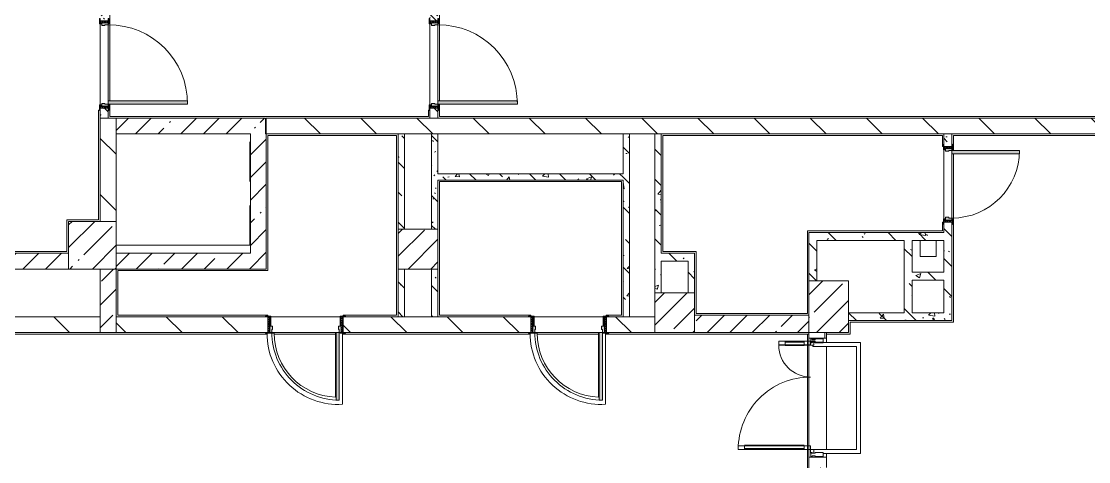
# Model space of a CAD drawing. Header units: millimetres. Extents: x 81425 to 274970, y -8553 to 29000.
# Drawn here: x 213528 to 226961, y 9275 to 14818 of the extents above; entities that cross this region are included whole.
import ezdxf

# ---------------------------------------------------------------- set-up
doc = ezdxf.new("R2010")
doc.units = ezdxf.units.MM
doc.linetypes.add('200_ШТРИХ__ш1_п0_6_', pattern=[800, 500, -300])
for name, color, linetype, lineweight, true_color in [('A-DETL-GENF-2', 7, 'Continuous', 5, 0xaaaaaa), ('A-DOOR-5', 7, 'Continuous', 5, 0xe2e2e2), ('A-DOOR-6', 7, 'Continuous', 5, 0xaaaaaa), ('A-DOOR-FRAM-3', 7, 'Continuous', 5, 0xe2e2e2), ('A-DOOR-FRAM-4', 7, 'Continuous', 5, 0xaaaaaa), ('A-FLOR-2', 7, 'Continuous', 5, 0xaaaaaa), ('I-WALL-5', 7, 'Continuous', 5, 0x787878)]:
    doc.layers.add(name, color=color, linetype=linetype, lineweight=lineweight, true_color=true_color)
for name, color, linetype, lineweight in [('A-DETL-MBND-1', 7, '200_ШТРИХ__ш1_п0_6_', 9), ('A-GLAZ-CWMG-2', 7, 'Continuous', 5), ('A-WALL', 7, 'Continuous', 9), ('I-WALL-3', 7, 'Continuous', 5), ('S-COLS-1', 7, 'Continuous', 5)]:
    doc.layers.add(name, color=color, linetype=linetype, lineweight=lineweight)
pattern_1 = [(45, (147960.08, 0), (-285.1231, 285.1231), []), (45, (148245.2, 0), (-285.1231, 285.1231), [504.031, -100.806, 16.764, -84.042])]
pattern_2 = [(135, (147960.1, 0), (-377.1708, -377.1708), [533.4, -88.9, 17.78, -88.9]), (135, (147960.1, 376.94), (-377.1708, -377.1708), []), (50, (147960.1, 0), (637.6445, -55.7866), [66.675, -733.425]), (355, (147960.1, 0), (-123.3494, 668.699), [53.34, -586.74]), (100.451, (148013.2, -4.65), (514.299, 612.908), [56.665, -623.315]), (46.184, (147960.1, 177.8), (948.7764, -147.15), [100.012, -1100.137]), (96.636, (148039.1, 165.5), (830.909, 865.997), [84.998, -934.973]), (351.184, (147960.1, 177.8), (830.918, 865.988), [80.01, -880.11]), (21, (148049, 133.35), (530.6506, -357.9283), [66.675, -733.425]), (326, (148049, 133.35), (216.308, 644.6585), [53.34, -586.74]), (71.451, (148093.2, 103.5), (746.9596, 286.7243), [56.665, -623.315]), (37.5, (147960.08, 0), (10.8105, 295.9426), [16.764, -562.864, 16.764, -578.866, -588.962]), (37.5, (147960.08, 0), (10.8105, 295.9426), [-1175.258, 16.764, -572.198]), (7.5, (147960.08, 0), (233.8692, 350.6318), [16.764, -322.834, 16.764, -549.529, -224.472]), (7.5, (147960.08, 0), (233.8692, 350.6318), [-905.891, 16.764, -207.708]), (327.5, (147761.83, 0), (474.5678, -20.0513), [16.764, -205.486, 16.764, -676.656, -920.115]), (327.5, (147761.83, 0), (474.5678, -20.0513), [-915.67, 16.764, -903.351]), (317.5, (147672.93, 0), (518.4522, 88.9934), [16.764, -272.161, 16.764, -443.738, -653.415]), (317.5, (147672.93, 0), (518.4522, 88.9934), [-749.427, 16.764, -636.651])]
pattern_3 = [(135, (1751.41, 114.685), (-14.14214, -14.14214), []), (225, (1751.41, 114.685), (14.14214, -14.14214), [])]
pattern_4 = [(45, (-371.384, 114.685), (-14.1421, 14.1421), []), (135, (-371.384, 114.685), (-14.1421, -14.1421), [])]
pattern_5 = [(135, (147960.1, 0), (-353.5534, -353.5534), [])]

# ---------------------------------------------------------------- blocks, each defined once
blk = doc.blocks.new('BSC_Колонна _Прямоугольная - 600х600-23205240-1_8_3_птичка')
at = {"layer": 'S-COLS-1'}
h = blk.add_hatch(dxfattribs=at)
h.set_pattern_fill('FP_81', color=256, style=0, pattern_type=2)
h.set_pattern_definition([(45, (-66460, -12000), (-285.1231, 285.1231), []), (45, (-66174.88, -12000), (-285.1231, 285.1231), [504.031, -100.806, 16.764, -84.042])])
h.paths.add_polyline_path([(-300, -300), (300, -300), (300, 300), (-300, 300), (-300, -100)])
for p, q in [((300, 300), (-300, 300)), ((-300, 300), (-300, -300)), ((300, -300), (300, 300)), ((-300, -300), (300, -300))]:
    blk.add_line(p, q, dxfattribs=at)
blk = doc.blocks.new('BSC_Колонна _Прямоугольная - 650х500-23287315-1_8_3_птичка')
at = {"layer": 'S-COLS-1'}
h = blk.add_hatch(dxfattribs=at)
h.set_pattern_fill('FP_127', color=256, style=0, pattern_type=2)
h.set_pattern_definition([(135, (11225, -75730), (-285.1231, -285.1231), []), (135, (11225, -75444.88), (-285.1231, -285.1231), [504.031, -100.806, 16.764, -84.042])])
h.paths.add_polyline_path([(325, 250), (-325, 250), (-325, -250), (325, -250), (325, 0)])
for p, q in [((325, 250), (-325, 250)), ((-325, 250), (-325, -250)), ((325, -250), (325, 250)), ((-325, -250), (325, -250))]:
    blk.add_line(p, q, dxfattribs=at)
blk = doc.blocks.new('BSC_Колонна _Прямоугольная - 500х500-V95-1_8_3_птичка')
at = {"layer": 'S-COLS-1'}
h = blk.add_hatch(dxfattribs=at)
h.set_pattern_fill('FP_128', color=256, style=0, pattern_type=2)
h.set_pattern_definition([(45, (-73790, -11150), (-285.1231, 285.1231), []), (45, (-73504.88, -11150), (-285.1231, 285.1231), [504.031, -100.806, 16.764, -84.042])])
h.paths.add_polyline_path([(250, -250), (250, 250), (-250, 250), (-250, -250), (-85, -250)])
for p, q in [((250, 250), (-250, 250)), ((-250, 250), (-250, -250)), ((250, -250), (250, 250)), ((-250, -250), (250, -250))]:
    blk.add_line(p, q, dxfattribs=at)
blk = doc.blocks.new('110_Дверь_СКБ_1Ст_Внутренняя1 - Д-11 1100x2100h_кладовые _все__ коридор _между помещениями блока столовой__ моечные _все_-32089444-1_8_3_птичка')
at = {"layer": 'A-DOOR-5'}
h = blk.add_hatch(color=256, dxfattribs=at)
h.paths.add_polyline_path([(502.5, -30), (537.5, -30), (537.5, 50), (512.5, 50), (512.5, 10), (502.5, 10), (502.5, -6)])
h.paths.add_polyline_path([(-477.5, -30), (-477.5, 10), (-487.5, 10), (-487.5, 50), (-512.5, 50), (-512.5, -30), (-487.5, -30)])
at = {"layer": 'A-DOOR-6'}
h = blk.add_hatch(dxfattribs=at)
h.set_pattern_fill('FP_97', color=256, style=0, pattern_type=2)
h.set_pattern_definition(pattern_3)
h.paths.add_polyline_path([(562.5, -50), (562.5, 50), (537.5, 50), (537.5, -50)])
at = {"layer": 'A-DOOR-FRAM-3'}
for points in [[(512.5, 50), (512.5, 1050), (472.5, 1050), (472.5, 50)], [(-512.5, 50), (-497.5, 50), (-497.5, 58), (-567.5, 58), (-567.5, 50), (-537.5, 50)], [(592.5, 50), (592.5, 58), (522.5, 58), (522.5, 50), (562.5, 50)], [(-567.5, -58), (-497.5, -58), (-497.5, -50), (-567.5, -50)], [(-497.5, -50), (-497.5, -30), (-512.5, -30), (-512.5, -50)], [(522.5, -50), (537.5, -50), (537.5, -30), (522.5, -30)], [(592.5, -58), (592.5, -50), (522.5, -50), (522.5, -58), (562.5, -58)]]:
    blk.add_hatch(color=256, dxfattribs=at).paths.add_polyline_path(points)
at = {"layer": 'A-DOOR-FRAM-4'}
h = blk.add_hatch(dxfattribs=at)
h.set_pattern_fill('FP_98', color=256, style=0, pattern_type=2)
h.set_pattern_definition(pattern_4)
h.paths.add_polyline_path([(-537.5, -50), (-512.5, -50), (-512.5, 50), (-537.5, 50)])
at = {"layer": 'A-DOOR-6'}
for p, q in [((512.5, 1050), (472.5, 1050)), ((472.5, 1050), (472.5, 50)), ((512.5, 50), (512.5, 1050)), ((472.5, 50), (512.5, 50))]:
    blk.add_line(p, q, dxfattribs=at)
blk.add_arc((512.5, 50), 1000, 90, 180, dxfattribs=at)
at = {"layer": 'A-DOOR-FRAM-4'}
for p, q in [((-497.5, 58), (-567.5, 58)), ((-567.5, 58), (-567.5, 50)), ((-567.5, 50), (-497.5, 50)), ((-512.5, 50), (-537.5, 50)), ((-537.5, 50), (-537.5, -50)), ((-487.5, 50), (-512.5, 50)), ((-512.5, 50), (-512.5, -30)), ((-512.5, -50), (-512.5, 50)), ((-497.5, 50), (-512.5, 50)), ((-512.5, 50), (-512.5, 49)), ((-512.5, 49), (-497.5, 49)), ((-497.5, 50), (-497.5, 58)), ((-497.5, 49), (-497.5, 50)), ((-487.5, 10), (-487.5, 50)), ((-477.5, 10), (-487.5, 10)), ((-477.5, -30), (-477.5, 10)), ((512.5, 10), (502.5, 10)), ((502.5, 10), (502.5, -30)), ((512.5, 50), (512.5, 10)), ((537.5, 50), (512.5, 50)), ((592.5, 58), (522.5, 58)), ((522.5, 58), (522.5, 50)), ((537.5, 50), (522.5, 50)), ((522.5, 50), (522.5, 49)), ((522.5, 50), (592.5, 50)), ((522.5, 49), (537.5, 49)), ((537.5, -30), (537.5, 50)), ((562.5, 50), (537.5, 50)), ((537.5, 50), (537.5, -50)), ((537.5, 49), (537.5, 50)), ((562.5, -50), (562.5, 50)), ((592.5, 50), (592.5, 58)), ((-497.5, -50), (-567.5, -50)), ((-567.5, -50), (-567.5, -58)), ((-567.5, -58), (-497.5, -58)), ((-537.5, -50), (-512.5, -50)), ((-512.5, -30), (-477.5, -30)), ((-497.5, -30), (-512.5, -30)), ((-512.5, -30), (-512.5, -50)), ((-512.5, -50), (-497.5, -50)), ((-497.5, -50), (-497.5, -30)), ((-497.5, -58), (-497.5, -50)), ((502.5, -30), (537.5, -30)), ((537.5, -30), (522.5, -30)), ((522.5, -30), (522.5, -50)), ((522.5, -50), (537.5, -50)), ((592.5, -50), (522.5, -50)), ((522.5, -50), (522.5, -58)), ((522.5, -58), (592.5, -58)), ((537.5, -50), (537.5, -30)), ((537.5, -50), (562.5, -50)), ((592.5, -58), (592.5, -50))]:
    blk.add_line(p, q, dxfattribs=at)
blk = doc.blocks.new('110_Дверь_СКБ_1Ст_Внутренняя1 - Д-7_п__950x2100h_Туалет EW30-32892359-1_8_3_птичка')
at = {"layer": 'A-DOOR-5'}
h = blk.add_hatch(color=256, dxfattribs=at)
h.paths.add_polyline_path([(462, 19), (462, 50), (437, 50), (437, 10), (427, 10), (427, -30), (462, -30), (462, -19)])
h.paths.add_polyline_path([(-403, -6), (-403, 10), (-413, 10), (-413, 50), (-438, 50), (-438, -30), (-403, -30)])
at = {"layer": 'A-DOOR-6'}
h = blk.add_hatch(dxfattribs=at)
h.set_pattern_fill('FP_95', color=256, style=0, pattern_type=2)
h.set_pattern_definition([(135, (1826.41, 114.685), (-14.14214, -14.14214), []), (225, (1826.41, 114.685), (14.14214, -14.14214), [])])
h.paths.add_polyline_path([(487, -50), (487, 50), (462, 50), (462, -50)])
at = {"layer": 'A-DOOR-FRAM-3'}
for points in [[(-373, 50), (-373, 900), (-413, 900), (-413, 50)], [(-423, 50), (-423, 58), (-493, 58), (-493, 50), (-438, 50)], [(517, 50), (517, 58), (447, 56), (447, 50), (487, 50)], [(-423, -50), (-493, -50), (-493, -58), (-423, -58)], [(-423, -30), (-438, -30), (-438, -50), (-423, -50)], [(462, -30), (447, -30), (447, -50), (462, -50)], [(517, -50), (447, -50), (447, -58), (517, -58)]]:
    blk.add_hatch(color=256, dxfattribs=at).paths.add_polyline_path(points)
at = {"layer": 'A-DOOR-FRAM-4'}
h = blk.add_hatch(dxfattribs=at)
h.set_pattern_fill('FP_96', color=256, style=0, pattern_type=2)
h.set_pattern_definition([(45, (-296.384, 114.685), (-14.1421, 14.1421), []), (135, (-296.384, 114.685), (-14.1421, -14.1421), [])])
h.paths.add_polyline_path([(-438, -50), (-438, 50), (-463, 50), (-457, -50)])
at = {"layer": 'A-DOOR-6'}
for p, q in [((-413, 900), (-413, 50)), ((-373, 900), (-413, 900)), ((-373, 50), (-373, 900)), ((-413, 50), (-373, 50))]:
    blk.add_line(p, q, dxfattribs=at)
blk.add_arc((-413, 50), 850, 360, 90, dxfattribs=at)
at = {"layer": 'A-DOOR-FRAM-4'}
for p, q in [((-423, 58), (-493, 58)), ((-493, 58), (-493, 50)), ((-493, 50), (-423, 50)), ((-438, 50), (-463, 50)), ((-463, 50), (-463, -50)), ((-413, 50), (-438, 50)), ((-438, 50), (-438, -30)), ((-438, -50), (-438, 50)), ((-423, 50), (-438, 50)), ((-438, 50), (-438, 49)), ((-438, 49), (-423, 49)), ((-423, 50), (-423, 58)), ((-423, 49), (-423, 50)), ((-413, 10), (-413, 50)), ((-403, 10), (-413, 10)), ((-403, -30), (-403, 10)), ((437, 10), (427, 10)), ((427, 10), (427, -30)), ((437, 50), (437, 10)), ((462, 50), (437, 50)), ((517, 58), (447, 58)), ((447, 58), (447, 50)), ((462, 50), (447, 50)), ((447, 50), (447, 49)), ((447, 50), (517, 50)), ((447, 49), (462, 49)), ((462, -30), (462, 50)), ((487, 50), (462, 50)), ((462, 50), (462, -50)), ((462, 49), (462, 50)), ((487, -50), (487, 50)), ((517, 50), (517, 58)), ((-423, -50), (-493, -50)), ((-493, -50), (-493, -58)), ((-493, -58), (-423, -58)), ((-463, -50), (-438, -50)), ((-438, -30), (-403, -30)), ((-423, -30), (-438, -30)), ((-438, -30), (-438, -50)), ((-438, -50), (-423, -50)), ((-423, -50), (-423, -30)), ((-423, -58), (-423, -50)), ((427, -30), (462, -30)), ((462, -30), (447, -30)), ((447, -30), (447, -50)), ((447, -50), (462, -50)), ((517, -50), (447, -50)), ((447, -50), (447, -58)), ((447, -58), (517, -58)), ((462, -50), (462, -30)), ((462, -50), (487, -50)), ((517, -58), (517, -50))]:
    blk.add_line(p, q, dxfattribs=at)
blk = doc.blocks.new('Прямоугольный импост - Импост структурный с накладкой - 160мм Темный-32274804-1_8_3_птичка')
at = {"layer": 'A-GLAZ-CWMG-2'}
for p, q in [((-50, 40), (-50, 140)), ((-50, 140), (0, 140)), ((0, 140), (0, 40)), ((-40, 40), (-50, 40)), ((-50, -17), (-50, 0)), ((-50, 0), (-40, 0)), ((-40, 0), (-40, 40)), ((-10, 40), (-10, 0)), ((0, 40), (-10, 40)), ((-10, 0), (0, 0)), ((0, 0), (0, -17)), ((0, -17), (-50, -17))]:
    blk.add_line(p, q, dxfattribs=at)
blk = doc.blocks.new('Дверь_Витражная_остекление_ - ВВ-6 остекление-32274838-1_8_3_птичка')
at = {"layer": 'A-DETL-GENF-2'}
for p, q in [((-655, 930), (-610, 930)), ((-655, 930), (-655, 20)), ((-610, 930), (-655, 930)), ((-655, 930), (-655, 20)), ((-655, 850), (-610, 850)), ((-645, 850), (-645, 100)), ((-610, 930), (-610, 20)), ((-610, 20), (-610, 930)), ((-601, 850), (-601, 100)), ((705, 420), (660, 420)), ((660, 420), (660, 20)), ((705, 420), (660, 420)), ((660, 420), (660, 20)), ((705, 420), (705, 20)), ((705, 20), (705, 420)), ((651, 340), (651, 100)), ((705, 340), (660, 340)), ((695, 340), (695, 100)), ((-655, 100), (-610, 100)), ((-610, 20), (-655, 20)), ((-655, 20), (-610, 20)), ((705, 100), (660, 100))]:
    blk.add_line(p, q, dxfattribs=at)
at = {"layer": 'A-DOOR-6'}
for p, q in [((-655, 930), (-655, 20)), ((655, 420), (655, 20)), ((-655, 20), (-705, 20)), ((-705, 20), (-705, -20)), ((-655, -20), (-655, 20)), ((705, 20), (655, 20)), ((655, 20), (655, -20)), ((705, -20), (705, 20)), ((-705, -20), (-655, -20)), ((655, -20), (705, -20))]:
    blk.add_line(p, q, dxfattribs=at)
for centre, radius, start, end in [((-655, 20), 910, 360, 90), ((655, 20), 400, 90, 180)]:
    blk.add_arc(centre, radius, start, end, dxfattribs=at)
blk = doc.blocks.new('110_Дверь_СКБ_1Ст_Внутренняя1 - Д-17д _Д-9_ 950x2100h_ПУИ_ С_У персонала-24300662-1_8_3_птичка')
at = {"layer": 'A-DOOR-5'}
h = blk.add_hatch(color=256, dxfattribs=at)
h.paths.add_polyline_path([(462, 100), (437, 100), (437, 60), (427, 60), (427, 20), (462, 20)])
h.paths.add_polyline_path([(-423, 100), (-438, 100), (-438, 20), (-403, 20), (-403, 60), (-413, 60), (-413, 100)])
at = {"layer": 'A-DOOR-6'}
h = blk.add_hatch(dxfattribs=at)
h.set_pattern_fill('FP_103', color=256, style=0, pattern_type=2)
h.set_pattern_definition([(135, (1826.41, 164.685), (-14.14214, -14.14214), []), (225, (1826.41, 164.685), (14.14214, -14.14214), [])])
h.paths.add_polyline_path([(487, 100), (462, 100), (462, -100), (487, -100), (487, 6)])
at = {"layer": 'A-DOOR-FRAM-3'}
for points in [[(-401, 950), (-413, 950), (-413, 100), (-373, 104), (-373, 950)], [(-454, 108), (-493, 108), (-493, 100), (-423, 104), (-423, 108), (-454, 108)], [(-438, 20), (-438, -100), (-423, -100), (-423, 20)], [(491, 108), (447, 108), (447, 100), (517, 100), (517, 108), (497, 108)], [(462, 20), (447, 20), (447, -100), (462, -100), (462, 6)], [(-438, -100), (-493, -100), (-493, -108), (-423, -108), (-423, -100)], [(501, -100), (447, -100), (447, -108), (517, -108), (517, -100)]]:
    blk.add_hatch(color=256, dxfattribs=at).paths.add_polyline_path(points)
at = {"layer": 'A-DOOR-FRAM-4'}
h = blk.add_hatch(dxfattribs=at)
h.set_pattern_fill('FP_104', color=256, style=0, pattern_type=2)
h.set_pattern_definition([(45, (-296.384, 164.685), (-14.1421, 14.1421), []), (135, (-296.384, 164.685), (-14.1421, -14.1421), [])])
h.paths.add_polyline_path([(-463, 100), (-460, -100), (-438, -100), (-438, 100)])
at = {"layer": 'A-DOOR-6'}
for p, q in [((-413, 950), (-413, 100)), ((-373, 950), (-413, 950)), ((-373, 100), (-373, 950)), ((-413, 100), (-373, 100))]:
    blk.add_line(p, q, dxfattribs=at)
blk.add_arc((-413, 100), 850, 360, 90, dxfattribs=at)
at = {"layer": 'A-DOOR-FRAM-4'}
for p, q in [((-423, 108), (-493, 108)), ((-493, 108), (-493, 100)), ((-493, 100), (-423, 100)), ((-438, 100), (-463, 100)), ((-463, 100), (-463, -100)), ((-413, 100), (-438, 100)), ((-438, 100), (-438, 20)), ((-438, -100), (-438, 100)), ((-423, 100), (-438, 100)), ((-438, 100), (-438, 99)), ((-438, 99), (-423, 99)), ((-438, 20), (-403, 20)), ((-423, 20), (-438, 20)), ((-438, 20), (-438, -100)), ((-423, 100), (-423, 108)), ((-423, 99), (-423, 100)), ((-423, -100), (-423, 20)), ((-413, 60), (-413, 100)), ((-403, 60), (-413, 60)), ((-403, 20), (-403, 60)), ((437, 60), (427, 60)), ((427, 60), (427, 20)), ((427, 20), (462, 20)), ((437, 100), (437, 60)), ((462, 100), (437, 100)), ((517, 108), (447, 108)), ((447, 108), (447, 100)), ((462, 100), (447, 100)), ((447, 100), (447, 99)), ((447, 100), (517, 100)), ((447, 99), (462, 99)), ((462, 20), (447, 20)), ((447, 20), (447, -100)), ((462, 20), (462, 100)), ((487, 100), (462, 100)), ((462, 100), (462, -100)), ((462, 99), (462, 100)), ((462, -100), (462, 20)), ((487, -100), (487, 100)), ((517, 100), (517, 108)), ((-423, -100), (-493, -100)), ((-493, -100), (-493, -108)), ((-493, -108), (-423, -108)), ((-463, -100), (-438, -100)), ((-438, -100), (-423, -100)), ((-423, -108), (-423, -100)), ((447, -100), (462, -100)), ((517, -100), (447, -100)), ((447, -100), (447, -108)), ((447, -108), (517, -108)), ((462, -100), (487, -100)), ((517, -108), (517, -100))]:
    blk.add_line(p, q, dxfattribs=at)
blk = doc.blocks.new('Прямоугольный импост - Импост структурный с накладкой - 160мм Темный-32274805-1_8_3_птичка')
at = {"layer": 'A-GLAZ-CWMG-2'}
for p, q in [((-25, 40), (-25, 140)), ((-25, 140), (25, 140)), ((25, 140), (25, 40)), ((-15, 40), (-25, 40)), ((-25, -17), (-25, 0)), ((-25, 0), (-15, 0)), ((-15, 0), (-15, 40)), ((15, 40), (15, 0)), ((25, 40), (15, 40)), ((15, 0), (25, 0)), ((25, 0), (25, -17)), ((25, -17), (-25, -17))]:
    blk.add_line(p, q, dxfattribs=at)
blk = doc.blocks.new('110_Дверь_СКБ_1Ст_Внутренняя1 - Д-12 EIW 1100x2100h_кладовые _все__ коридор _между помещениями блока столовой__ моечные _все_-32933558-1_8_3_птичка')
at = {"layer": 'A-DOOR-5'}
h = blk.add_hatch(color=256, dxfattribs=at)
h.paths.add_polyline_path([(537.5, -30), (537.5, 50), (512.5, 50), (512.5, 10), (502.5, 10), (502.5, -30), (512.5, -30)])
h.paths.add_polyline_path([(-477.5, -6), (-477.5, 10), (-487.5, 10), (-487.5, 50), (-512.5, 50), (-512.5, -30), (-477.5, -30)])
at = {"layer": 'A-DOOR-6'}
h = blk.add_hatch(dxfattribs=at)
h.set_pattern_fill('FP_97', color=256, style=0, pattern_type=2)
h.set_pattern_definition(pattern_3)
h.paths.add_polyline_path([(562.5, 50), (537.5, 50), (537.5, -50), (562.5, -50)])
at = {"layer": 'A-DOOR-FRAM-3'}
for points in [[(512.5, 863.5), (512.5, 1050), (472.5, 1050), (472.5, 50), (512.5, 50), (512.5, 685.8)], [(-497.5, 58), (-567.5, 58), (-562.5, 50), (-497.5, 50)], [(592.5, 58), (522.5, 58), (522.5, 50), (592.5, 50)], [(-497.5, -58), (-497.5, -50), (-567.5, -50), (-562.5, -58), (-512.5, -58)], [(-497.5, -30), (-512.5, -30), (-512.5, -50), (-497.5, -50)], [(537.5, -30), (522.5, -30), (522.5, -50), (537.5, -50)], [(592.5, -58), (587.5, -50), (522.5, -50), (522.5, -58), (587.5, -58)]]:
    blk.add_hatch(color=256, dxfattribs=at).paths.add_polyline_path(points)
at = {"layer": 'A-DOOR-FRAM-4'}
h = blk.add_hatch(dxfattribs=at)
h.set_pattern_fill('FP_98', color=256, style=0, pattern_type=2)
h.set_pattern_definition(pattern_4)
h.paths.add_polyline_path([(-512.5, 50), (-537.5, 50), (-537.5, -50), (-512.5, -50)])
at = {"layer": 'A-DOOR-6'}
for p, q in [((512.5, 1050), (472.5, 1050)), ((472.5, 1050), (472.5, 50)), ((512.5, 50), (512.5, 1050)), ((472.5, 50), (512.5, 50))]:
    blk.add_line(p, q, dxfattribs=at)
blk.add_arc((512.5, 50), 1000, 90, 180, dxfattribs=at)
at = {"layer": 'A-DOOR-FRAM-4'}
for p, q in [((-497.5, 58), (-567.5, 58)), ((-567.5, 58), (-567.5, 50)), ((-567.5, 50), (-497.5, 50)), ((-512.5, 50), (-537.5, 50)), ((-537.5, 50), (-537.5, -50)), ((-487.5, 50), (-512.5, 50)), ((-512.5, 50), (-512.5, -30)), ((-512.5, -50), (-512.5, 50)), ((-497.5, 50), (-512.5, 50)), ((-512.5, 50), (-512.5, 49)), ((-512.5, 49), (-497.5, 49)), ((-497.5, 50), (-497.5, 58)), ((-497.5, 49), (-497.5, 50)), ((-487.5, 10), (-487.5, 50)), ((-477.5, 10), (-487.5, 10)), ((-477.5, -30), (-477.5, 10)), ((512.5, 10), (502.5, 10)), ((502.5, 10), (502.5, -30)), ((512.5, 50), (512.5, 10)), ((537.5, 50), (512.5, 50)), ((592.5, 58), (522.5, 58)), ((522.5, 58), (522.5, 50)), ((537.5, 50), (522.5, 50)), ((522.5, 50), (522.5, 49)), ((522.5, 50), (592.5, 50)), ((522.5, 49), (537.5, 49)), ((537.5, -30), (537.5, 50)), ((562.5, 50), (537.5, 50)), ((537.5, 50), (537.5, -50)), ((537.5, 49), (537.5, 50)), ((562.5, -50), (562.5, 50)), ((592.5, 50), (592.5, 58)), ((-497.5, -50), (-567.5, -50)), ((-567.5, -50), (-567.5, -58)), ((-567.5, -58), (-497.5, -58)), ((-537.5, -50), (-512.5, -50)), ((-512.5, -30), (-477.5, -30)), ((-497.5, -30), (-512.5, -30)), ((-512.5, -30), (-512.5, -50)), ((-512.5, -50), (-497.5, -50)), ((-497.5, -50), (-497.5, -30)), ((-497.5, -58), (-497.5, -50)), ((502.5, -30), (537.5, -30)), ((537.5, -30), (522.5, -30)), ((522.5, -30), (522.5, -50)), ((522.5, -50), (537.5, -50)), ((592.5, -50), (522.5, -50)), ((522.5, -50), (522.5, -58)), ((522.5, -58), (592.5, -58)), ((537.5, -50), (537.5, -30)), ((537.5, -50), (562.5, -50)), ((592.5, -58), (592.5, -50))]:
    blk.add_line(p, q, dxfattribs=at)
blk = doc.blocks.new('Прямоугольный импост - Импост структурный с накладкой - 160мм Темный-32274806-1_8_3_птичка')
at = {"layer": 'A-GLAZ-CWMG-2'}
for p, q in [((0, 140), (-50, 140)), ((-50, 140), (-50, 40)), ((0, 40), (0, 140)), ((-50, 40), (-40, 40)), ((-40, 0), (-50, 0)), ((-50, 0), (-50, -17)), ((-40, 40), (-40, 0)), ((-10, 0), (-10, 40)), ((-10, 40), (0, 40)), ((0, 0), (-10, 0)), ((0, -17), (0, 0)), ((-50, -17), (0, -17))]:
    blk.add_line(p, q, dxfattribs=at)

msp = doc.modelspace()

# ---------------------------------------------------------------- hatches: boundary and pattern name
at = {"layer": 'I-WALL-3'}
h = msp.add_hatch(dxfattribs=at)
h.set_pattern_fill('FP_93', color=256, style=0, pattern_type=2)
h.set_pattern_definition(pattern_5)
h.paths.add_polyline_path([(214686.5, 12300), (214720.1, 12300), (214720.1, 13600), (214520.1, 13600), (214520.1, 12300)])
h = msp.add_hatch(dxfattribs=at)
h.set_pattern_fill('FP_63', color=256, style=0, pattern_type=2)
h.set_pattern_definition(pattern_1)
h.paths.add_polyline_path([(216410.1, 13400), (216600.1, 13400), (216600.1, 13600), (214720.1, 13600), (214720.1, 13400), (216170.1, 13400)])
h = msp.add_hatch(dxfattribs=at)
h.set_pattern_fill('FP_93', color=256, style=0, pattern_type=2)
h.set_pattern_definition(pattern_5)
h.paths.add_polyline_path([(224056.1, 13400), (232660.1, 13400), (232660.1, 13600), (216610.1, 13600), (216610.1, 13400), (223123.8, 13400)])
h = msp.add_hatch(dxfattribs=at)
h.set_pattern_fill('FP_63', color=256, style=0, pattern_type=2)
h.set_pattern_definition(pattern_1)
h.paths.add_polyline_path([(216584.9, 11700), (216610.1, 11700), (216610.1, 13400), (216410.1, 13400), (216410.1, 11700), (216440.3, 11700)])
h = msp.add_hatch(dxfattribs=at)
h.set_pattern_fill('FP_63', color=256, style=0, pattern_type=2)
h.set_pattern_definition(pattern_1)
h.paths.add_polyline_path([(210111.1, 11700), (214120.1, 11700), (214120.1, 11900), (208720.1, 11900), (208720.1, 11700), (209920.1, 11700)])
h = msp.add_hatch(dxfattribs=at)
h.set_pattern_fill('FP_63', color=256, style=0, pattern_type=2)
h.set_pattern_definition(pattern_1)
h.paths.add_polyline_path([(215688, 11700), (216410.1, 11700), (216410.1, 11900), (214720.1, 11900), (214720.1, 11700), (215595.1, 11700)])
h = msp.add_hatch(dxfattribs=at)
h.set_pattern_fill('FP_63', color=256, style=0, pattern_type=2)
h.set_pattern_definition(pattern_1)
h.paths.add_polyline_path([(214720.1, 10900), (214720.1, 11700), (214520.1, 11700), (214520.1, 10900)])
h = msp.add_hatch(dxfattribs=at)
h.set_pattern_fill('FP_93', color=256, style=0, pattern_type=2)
h.set_pattern_definition(pattern_5)
h.paths.add_polyline_path([(220919.9, 10900), (221500.1, 10900), (221500.1, 11100), (220889.9, 11100), (220889.9, 10900)])
h.paths.add_polyline_path([(214720.1, 10900), (216628.9, 10900), (216628.9, 11100), (214720.1, 11100), (214720.1, 10994)])
h.paths.add_polyline_path([(214520.1, 10900), (214520.1, 11100), (210120.1, 11100), (210120.1, 10900), (211970.1, 10900)])
h.paths.add_polyline_path([(217578.9, 10900), (219939.9, 10900), (219939.9, 11100), (217578.9, 11100), (217578.9, 10994)])
h = msp.add_hatch(dxfattribs=at)
h.set_pattern_fill('FP_63', color=256, style=0, pattern_type=2)
h.set_pattern_definition(pattern_1)
h.paths.add_polyline_path([(223420.1, 10900), (223440.1, 10900), (223440.1, 11120), (222000.1, 11120), (222000.1, 10900), (223123.8, 10900)])
h = msp.add_hatch(dxfattribs=at)
h.set_pattern_fill('FP_63', color=256, style=0, pattern_type=2)
h.set_pattern_definition(pattern_1)
h.paths.add_polyline_path([(223660.1, 7900), (223660.1, 9330), (223440.1, 9330), (223440.1, 7900)])
h.paths.add_polyline_path([(223660.1, 10830), (223660.1, 10900), (223640.1, 10900), (223640.1, 10830)])
at = {"layer": 'I-WALL-5'}
h = msp.add_hatch(dxfattribs=at)
h.set_pattern_fill('FP_92', color=256, style=0, pattern_type=2)
h.set_pattern_definition(pattern_2)
h.paths.add_polyline_path([(214620.1, 13600), (214620.1, 13725), (214520.1, 13725), (214520.1, 13600)])
h.paths.add_polyline_path([(214520.1, 14825), (214620.1, 14825), (214620.1, 15550), (214520.1, 15550), (214520.1, 14850)])
h = msp.add_hatch(dxfattribs=at)
h.set_pattern_fill('FP_92', color=256, style=0, pattern_type=2)
h.set_pattern_definition(pattern_2)
h.paths.add_polyline_path([(218715.8, 13600), (218770.1, 13600), (218770.1, 13725), (218670.1, 13725), (218670.1, 13600), (218690.1, 13600)])
h.paths.add_polyline_path([(218770.1, 14825), (218770.1, 15150), (218670.1, 15150), (218670.1, 14825)])
h = msp.add_hatch(dxfattribs=at)
h.set_pattern_fill('FP_92', color=256, style=0, pattern_type=2)
h.set_pattern_definition(pattern_2)
h.paths.add_polyline_path([(218269.9, 11120), (218270.1, 12200), (218349.9, 12200), (218349.9, 13400), (218269.9, 13400), (218269.9, 11700)])
h.paths.add_polyline_path([(218269.9, 11100), (218349.9, 11100), (218349.9, 11700), (218270.1, 11700), (218269.9, 11120)])
h = msp.add_hatch(dxfattribs=at)
h.set_pattern_fill('FP_92', color=256, style=0, pattern_type=2)
h.set_pattern_definition(pattern_2)
h.paths.add_polyline_path([(218770.1, 11100), (218770.1, 11700), (218690.1, 11700), (218690.1, 11100)])
h.paths.add_polyline_path([(218770.1, 12200), (218770.1, 13400), (218690.1, 13400), (218690.1, 12200)])
h = msp.add_hatch(dxfattribs=at)
h.set_pattern_fill('FP_92', color=256, style=0, pattern_type=2)
h.set_pattern_definition(pattern_2)
h.paths.add_polyline_path([(221100.1, 11100), (221180.1, 11100), (221180.1, 13400), (221100.1, 13400), (221100.1, 11120)])
h = msp.add_hatch(dxfattribs=at)
h.set_pattern_fill('FP_92', color=256, style=0, pattern_type=2)
h.set_pattern_definition(pattern_2)
h.paths.add_polyline_path([(221500.1, 11400), (221580.1, 11400), (221580.1, 13400), (221500.1, 13400), (221500.1, 11913.7)])
h = msp.add_hatch(dxfattribs=at)
h.set_pattern_fill('FP_92', color=256, style=0, pattern_type=2)
h.set_pattern_definition(pattern_2)
h.paths.add_polyline_path([(225139.9, 11050), (225239.9, 11053.2), (225239.9, 12291.1), (225139.9, 12291.1), (225139.9, 11150)])
h.paths.add_polyline_path([(225239.9, 13241.1), (225239.9, 13400), (225139.9, 13400), (225141.3, 13241.1)])
h = msp.add_hatch(dxfattribs=at)
h.set_pattern_fill('FP_92', color=256, style=0, pattern_type=2)
h.set_pattern_definition(pattern_2)
h.paths.add_polyline_path([(218770.1, 12820), (221100.1, 12820), (221100.1, 12900), (218770.1, 12900)])
h = msp.add_hatch(dxfattribs=at)
h.set_pattern_fill('FP_92', color=256, style=0, pattern_type=2)
h.set_pattern_definition(pattern_2)
h.paths.add_polyline_path([(223440.1, 12060), (225139.9, 12060), (225139.9, 12160), (223440.1, 12160), (223440.1, 12143.8)])
h = msp.add_hatch(dxfattribs=at)
h.set_pattern_fill('FP_92', color=256, style=0, pattern_type=2)
h.set_pattern_definition(pattern_2)
h.paths.add_polyline_path([(223440.1, 11550), (223540.1, 11550), (223540.1, 12060), (223440.1, 12060), (223440.1, 11880.8)])
h = msp.add_hatch(dxfattribs=at)
h.set_pattern_fill('FP_92', color=256, style=0, pattern_type=2)
h.set_pattern_definition(pattern_2)
h.paths.add_polyline_path([(224739.9, 11150), (224739.9, 12060), (224639.9, 12055.6), (224640.8, 11150), (224685.9, 11150)])
h = msp.add_hatch(dxfattribs=at)
h.set_pattern_fill('FP_92', color=256, style=0, pattern_type=2)
h.set_pattern_definition(pattern_2)
h.paths.add_polyline_path([(221920.1, 11800), (221920.1, 11900), (221580.1, 11900), (221580.1, 11800)])
h = msp.add_hatch(dxfattribs=at)
h.set_pattern_fill('FP_92', color=256, style=0, pattern_type=2)
h.set_pattern_definition(pattern_2)
h.paths.add_polyline_path([(221920.1, 11400), (222000.1, 11400), (222000.1, 11900), (221920.1, 11900), (221920.1, 11800)])
h = msp.add_hatch(dxfattribs=at)
h.set_pattern_fill('FP_92', color=256, style=0, pattern_type=2)
h.set_pattern_definition(pattern_2)
h.paths.add_polyline_path([(225125.7, 11560), (225139.9, 11560), (225139.9, 11660), (224739.9, 11660), (224739.9, 11560), (225040.6, 11560)])
h = msp.add_hatch(dxfattribs=at)
h.set_pattern_fill('FP_92', color=256, style=0, pattern_type=2)
h.set_pattern_definition(pattern_2)
h.paths.add_polyline_path([(225139.9, 11050), (225139.9, 11150), (223940.1, 11150), (223940.1, 11050), (225040.6, 11050)])
at = {"layer": 'S-COLS-1'}
h = msp.add_hatch(dxfattribs=at)
h.set_pattern_fill('FP_63', color=256, style=0, pattern_type=2)
h.set_pattern_definition(pattern_1)
h.paths.add_polyline_path([(218349.9, 11700), (218770.1, 11700), (218770.1, 12200), (218270.1, 12200), (218270.1, 11700)])

# ---------------------------------------------------------------- linework, layer by layer
at = {"layer": 'A-DETL-MBND-1'}
msp.add_line((216405.1, 12000), (216405.1, 13400), dxfattribs=at)
at = {"layer": 'A-FLOR-2'}
for p, q in [((214640.1, 15530), (214640.1, 13815)), ((218790.1, 15130), (218790.1, 13815)), ((214640.1, 13775), (214640.1, 13620)), ((218790.1, 13775), (218790.1, 13620)), ((214500.1, 12320), (214500.1, 13700)), ((214500.1, 13700), (214512.1, 13700)), ((214628.1, 13700), (214640.1, 13700)), ((214640.1, 13620), (218650.1, 13620)), ((218650.1, 13620), (218650.1, 13700)), ((218650.1, 13700), (218662.1, 13700)), ((218778.1, 13700), (218790.1, 13700)), ((218790.1, 13620), (233100.1, 13620)), ((218249.9, 13380), (216630.1, 13380)), ((216630.1, 13380), (216630.1, 11680)), ((218249.9, 11120), (218249.9, 13380)), ((225119.9, 13380), (221600.1, 13380)), ((221600.1, 13380), (221600.1, 11920)), ((225119.9, 13241.1), (225119.9, 13380)), ((225259.9, 13380), (225259.9, 13191.1)), ((230517.1, 13380), (225259.9, 13380)), ((225131.9, 13241.1), (225119.9, 13241.1)), ((225259.9, 13241.1), (225247.9, 13241.1)), ((225259.9, 13151.1), (225259.9, 11030)), ((221080.1, 12800), (218790.1, 12800)), ((218790.1, 12800), (218790.1, 11120)), ((221080.1, 11120), (221080.1, 12800)), ((214100.1, 11920), (214100.1, 12320)), ((214100.1, 12320), (214500.1, 12320)), ((225119.9, 12180), (225119.9, 12291.1)), ((225119.9, 12291.1), (225131.9, 12291.1)), ((225247.9, 12291.1), (225259.9, 12291.1)), ((223420.1, 11140), (223420.1, 12180)), ((223420.1, 12180), (225119.9, 12180)), ((216410.1, 12000), (214720.1, 12000)), ((224840.6, 12057), (225040.6, 12057)), ((224840.6, 11857), (224840.6, 12057)), ((225040.6, 12057), (225040.6, 11857)), ((208740.1, 11920), (214100.1, 11920)), ((221600.1, 11920), (222020.1, 11920)), ((222020.1, 11920), (222020.1, 11140)), ((225040.6, 11857), (224840.6, 11857)), ((216630.1, 11680), (214740.1, 11680)), ((214740.1, 11680), (214740.1, 11120)), ((214740.1, 11120), (216628.9, 11120)), ((216628.9, 11120), (216628.9, 11108)), ((217578.9, 11120), (218249.9, 11120)), ((217578.9, 11108), (217578.9, 11120)), ((218790.1, 11120), (219939.9, 11120)), ((219939.9, 11120), (219939.9, 11108)), ((220889.9, 11108), (220889.9, 11120)), ((220889.9, 11120), (221080.1, 11120)), ((222020.1, 11140), (223420.1, 11140)), ((225259.9, 11030), (223960.1, 11030)), ((223960.1, 11030), (223960.1, 10880)), ((216709.4, 10890.5), (216619.4, 10890.5)), ((217488.9, 10895.6), (217480.4, 10895.6)), ((217480.4, 10895.6), (217480.4, 10086.3)), ((217538.9, 10895.6), (217528.9, 10895.6)), ((217570.4, 9997.3), (217570.4, 10892)), ((217578.9, 10880), (217578.9, 10892)), ((220020.4, 10890.5), (219930.4, 10890.5)), ((220799.9, 10895.6), (220791.4, 10895.6)), ((220791.4, 10895.6), (220791.4, 10086.3)), ((220849.9, 10895.6), (220839.9, 10895.6)), ((220881.4, 9997.3), (220881.4, 10892)), ((220889.9, 10880), (220889.9, 10892)), ((216617.5, 10880), (209900.1, 10880)), ((217480.4, 10880), (216710, 10880)), ((217570.4, 10880), (219931, 10880)), ((220791.4, 10880), (220021, 10880)), ((220881.4, 10880), (223420.1, 10880)), ((223420.1, 7920), (223420.1, 10880)), ((223440.1, 10880), (223420.1, 10880)), ((223520.1, 10776.2), (223500.1, 10776.2)), ((224090.2, 10776.2), (223620.1, 10776.2)), ((223960.1, 10880), (223660.1, 10880)), ((224090.2, 9376.2), (224090.2, 10776.2)), ((223490.2, 10740), (223490.2, 10726.2)), ((223490.2, 10726.2), (224040.2, 10726.2)), ((224040.2, 10726.2), (224040.2, 9426.2)), ((224040.2, 9426.2), (223500.1, 9426.2)), ((223620.1, 9376.2), (224090.2, 9376.2))]:
    msp.add_line(p, q, dxfattribs=at)
for centre, radius, end in [((217514.4, 10890.5), 895, 273.58586), ((217514.4, 10890.5), 805, 267.57693), ((220825.4, 10890.5), 895, 273.58586), ((220825.4, 10890.5), 805, 267.57693)]:
    msp.add_arc(centre, radius, 180, end, dxfattribs=at)
at = {"layer": 'A-WALL'}
for p, q in [((218670.1, 13600), (218770.1, 13600)), ((218349.9, 13400), (218269.9, 13400)), ((218770.1, 13400), (218690.1, 13400)), ((221180.1, 13400), (221100.1, 13400)), ((221580.1, 13400), (221500.1, 13400)), ((225239.9, 13400), (225139.9, 13400)), ((214520.1, 11100), (214520.1, 10900)), ((214720.1, 11100), (214720.1, 10900)), ((218269.9, 11100), (218349.9, 11100)), ((218690.1, 11100), (218770.1, 11100)), ((221100.1, 11100), (221180.1, 11100)), ((223640.1, 10900), (223640.1, 10830))]:
    msp.add_line(p, q, dxfattribs=at)
at = {"layer": 'I-WALL-3'}
for p, q in [((214520.1, 13765), (214520.1, 14785)), ((218670.1, 13765), (218670.1, 14785)), ((214620.1, 14775), (214620.1, 13815)), ((218770.1, 14775), (218770.1, 13815)), ((214520.1, 13695), (214520.1, 12300)), ((214520.1, 13600), (216600.1, 13600)), ((214620.1, 13600), (214620.1, 13695)), ((214720.1, 12300), (214720.1, 13600)), ((216600.1, 13400), (216600.1, 13600)), ((216610.1, 11700), (216610.1, 13600)), ((218670.1, 13600), (216610.1, 13600)), ((218670.1, 13695), (218670.1, 13600)), ((218770.1, 13600), (218770.1, 13695)), ((233070.1, 13600), (218770.1, 13600)), ((214720.1, 13400), (216410.1, 13400)), ((216410.1, 13400), (216410.1, 11900)), ((216600.1, 13400), (218269.9, 13400)), ((218269.9, 13400), (218269.9, 11100)), ((218349.9, 12200), (218349.9, 13400)), ((218349.9, 13400), (218690.1, 13400)), ((218690.1, 13400), (218690.1, 12200)), ((218770.1, 12900), (218770.1, 13400)), ((218770.1, 13400), (221100.1, 13400)), ((221100.1, 13400), (221100.1, 12900)), ((221180.1, 11100), (221180.1, 13400)), ((221180.1, 13400), (221500.1, 13400)), ((221500.1, 13400), (221500.1, 11400)), ((221580.1, 11900), (221580.1, 13400)), ((221580.1, 13400), (225139.9, 13400)), ((225139.9, 13400), (225139.9, 13271.1)), ((225239.9, 13271.1), (225239.9, 13400)), ((225239.9, 13400), (233070.1, 13400)), ((225139.9, 12331.1), (225139.9, 13201.1)), ((225239.9, 13151.1), (225239.9, 12341.1)), ((221100.1, 12900), (218770.1, 12900)), ((218770.1, 12200), (218770.1, 12820)), ((218770.1, 12820), (221100.1, 12820)), ((221100.1, 12820), (221100.1, 11100)), ((225139.9, 12261.1), (225139.9, 12160)), ((225239.9, 11050), (225239.9, 12261.1)), ((218270.1, 11700), (218270.1, 12200)), ((218270.1, 12200), (218349.9, 12200)), ((218690.1, 12200), (218770.1, 12200)), ((225139.9, 12160), (223440.1, 12160)), ((223440.1, 12160), (223440.1, 11550)), ((223540.1, 12060), (224639.9, 12060)), ((223540.1, 11550), (223540.1, 12060)), ((224639.9, 12060), (224639.9, 11150)), ((224739.9, 12060), (225139.9, 12060)), ((224739.9, 11660), (224739.9, 12060)), ((225139.9, 12060), (225139.9, 11660)), ((214120.1, 11900), (208720.1, 11900)), ((216410.1, 11900), (214720.1, 11900)), ((222000.1, 11900), (221580.1, 11900)), ((222000.1, 11400), (222000.1, 11900)), ((212420.1, 11700), (214120.1, 11700)), ((214520.1, 11700), (214520.1, 11100)), ((214720.1, 11700), (216610.1, 11700)), ((214720.1, 11100), (214720.1, 11700)), ((218349.9, 11700), (218270.1, 11700)), ((218349.9, 11100), (218349.9, 11700)), ((218690.1, 11700), (218690.1, 11100)), ((218770.1, 11700), (218690.1, 11700)), ((218770.1, 11100), (218770.1, 11700)), ((221580.1, 11400), (221580.1, 11800)), ((221580.1, 11800), (221920.1, 11800)), ((221920.1, 11800), (221920.1, 11400)), ((225139.9, 11660), (224739.9, 11660)), ((224739.9, 11150), (224739.9, 11560)), ((224739.9, 11560), (225139.9, 11560)), ((225139.9, 11560), (225139.9, 11150)), ((224639.9, 11150), (223940.1, 11150)), ((225139.9, 11150), (224739.9, 11150)), ((214520.1, 11100), (212420.1, 11100)), ((216598.9, 11100), (214720.1, 11100)), ((216668.9, 11100), (217538.9, 11100)), ((218269.9, 11100), (217608.9, 11100)), ((218690.1, 11100), (218349.9, 11100)), ((219909.9, 11100), (218770.1, 11100)), ((219979.9, 11100), (220849.9, 11100)), ((221100.1, 11100), (220919.9, 11100)), ((221500.1, 11100), (221180.1, 11100)), ((223440.1, 11120), (222000.1, 11120)), ((223940.1, 11050), (225239.9, 11050)), ((209920.1, 10900), (216598.9, 10900)), ((217488.9, 10900), (216678.9, 10900)), ((217608.9, 10900), (219909.9, 10900)), ((220799.9, 10900), (219989.9, 10900)), ((220919.9, 10900), (221500.1, 10900)), ((222000.1, 10900), (223440.1, 10900)), ((223440.1, 7900), (223440.1, 10900)), ((223660.1, 10776.2), (223660.1, 10900)), ((223440.1, 10830), (223660.1, 10830)), ((223660.1, 10726.2), (223660.1, 9426.2)), ((223660.1, 9330), (223440.1, 9330)), ((223660.1, 9200), (223660.1, 9376.2))]:
    msp.add_line(p, q, dxfattribs=at)
at = {"layer": 'S-COLS-1'}
for p, q in [((218349.9, 12200), (218270.1, 12200)), ((218270.1, 12200), (218270.1, 11700)), ((218690.1, 12200), (218349.9, 12200)), ((218770.1, 12200), (218690.1, 12200)), ((218770.1, 11700), (218770.1, 12200)), ((218270.1, 11700), (218349.9, 11700)), ((218349.9, 11700), (218690.1, 11700)), ((218690.1, 11700), (218770.1, 11700))]:
    msp.add_line(p, q, dxfattribs=at)

# ---------------------------------------------------------------- block references
at = {"layer": 'A-DOOR-6'}
for name, p, rotation in [('110_Дверь_СКБ_1Ст_Внутренняя1 - Д-11 1100x2100h_кладовые _все__ коридор _между помещениями блока столовой__ моечные _все_-32089444-1_8_3_птичка', (214570.1, 14287.5), 270), ('110_Дверь_СКБ_1Ст_Внутренняя1 - Д-12 EIW 1100x2100h_кладовые _все__ коридор _между помещениями блока столовой__ моечные _все_-32933558-1_8_3_птичка', (218720.1, 14287.5), 270), ('110_Дверь_СКБ_1Ст_Внутренняя1 - Д-7_п__950x2100h_Туалет EW30-32892359-1_8_3_птичка', (225189.9, 12778.6), 270), ('110_Дверь_СКБ_1Ст_Внутренняя1 - Д-17д _Д-9_ 950x2100h_ПУИ_ С_У персонала-24300662-1_8_3_птичка', (217116.4, 11000), 180), ('110_Дверь_СКБ_1Ст_Внутренняя1 - Д-17д _Д-9_ 950x2100h_ПУИ_ С_У персонала-24300662-1_8_3_птичка', (220427.4, 11000), 180), ('Дверь_Витражная_остекление_ - ВВ-6 остекление-32274838-1_8_3_птичка', (223480.1, 10085), 89.99999999999959)]:
    msp.add_blockref(name, p, dxfattribs=dict(at, rotation=rotation))
at = {"layer": 'A-GLAZ-CWMG-2', "extrusion": (0, 0, -1), "rotation": 90.00000000000041}
for name, p in [('Прямоугольный импост - Импост структурный с накладкой - 160мм Темный-32274805-1_8_3_птичка', (-223480.1, 10805)), ('Прямоугольный импост - Импост структурный с накладкой - 160мм Темный-32274804-1_8_3_птичка', (-223480.1, 10820))]:
    msp.add_blockref(name, p, dxfattribs=at)
at = {"layer": 'A-GLAZ-CWMG-2', "rotation": 269.9999999999996}
msp.add_blockref('Прямоугольный импост - Импост структурный с накладкой - 160мм Темный-32274806-1_8_3_птичка', (223480.1, 9340), dxfattribs=at)
at = {"layer": 'S-COLS-1'}
for name, p in [('BSC_Колонна _Прямоугольная - 600х600-23205240-1_8_3_птичка', (214420.1, 12000)), ('BSC_Колонна _Прямоугольная - 500х500-V95-1_8_3_птичка', (221750.1, 11150))]:
    msp.add_blockref(name, p, dxfattribs=at)
at = {"layer": 'S-COLS-1', "rotation": 270.0000000000007}
msp.add_blockref('BSC_Колонна _Прямоугольная - 650х500-23287315-1_8_3_птичка', (223690.1, 11225), dxfattribs=at)

doc.saveas('drawing.dxf')
